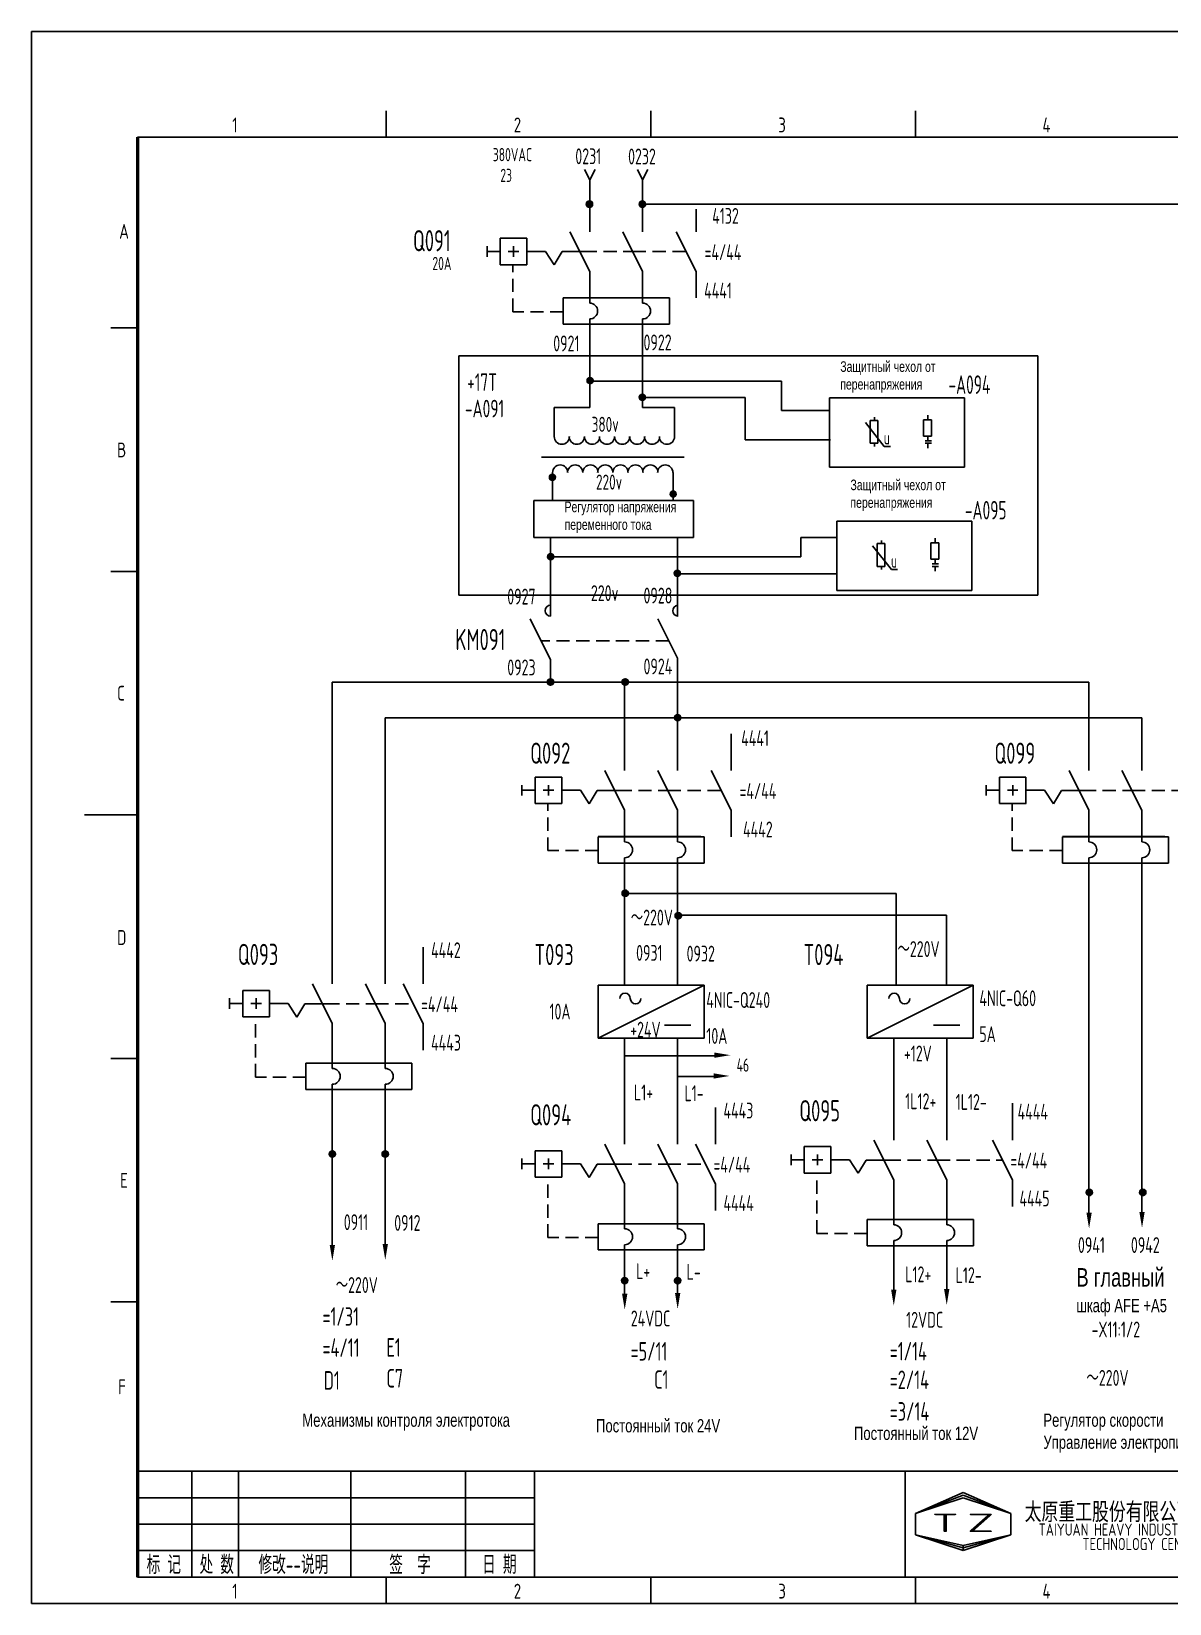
# Model space of a CAD drawing. Header units: millimetres. Extents: x 743 to 25007, y -5378 to 2245.
# Drawn here: x 5831.5 to 6046.5, y -697.1 to -400.1 of the extents above; entities that cross this region are included whole.
import ezdxf
from ezdxf.enums import TextEntityAlignment as Align

# ---------------------------------------------------------------- set-up
doc = ezdxf.new("R2010")
doc.units = ezdxf.units.MM
doc.header["$LTSCALE"] = 10
doc.header["$MEASUREMENT"] = 0
doc.linetypes.add('DASHED2', pattern=[0.375, 0.25, -0.125])
doc.linetypes.add('HIDDEN', pattern=[0.375, 0.25, -0.125])
for name, color, linetype in [('01', 7, 'Continuous'), ('CONTINUOUS', 7, 'Continuous'), ('DASHED', 7, 'HIDDEN')]:
    doc.layers.add(name, color=color, linetype=linetype)
doc.styles.add('ROMAN', font='ROMANC.shx', dxfattribs={"width": 0.7, "height": 0.7})
doc.styles.get("Standard").update_dxf_attribs({"font": 'isocp', "width": 0.707, "bigfont": 'intecad.shx'})

# ---------------------------------------------------------------- blocks, each defined once
blk = doc.blocks.new('POINT1')
h = blk.add_hatch()
h.set_pattern_fill('ANGLE', color=256, scale=0.01, style=0)
h.set_pattern_definition([(0, (0, 0), (0, 0.06985), [0.0508, -0.01905]), (90, (0, 0), (-0.06985, 4e-18), [0.0508, -0.01905])])
h.paths.add_polyline_path([(-0.6, 0, 1), (0.6, 0, 1)])
blk.add_circle((0, 0), 0.6)
blk = doc.blocks.new('ARROW2')
blk.add_line((5, 0), (0, 0))
at = {"color": 3}
blk.add_solid([(4.99, 0.51), (4.99, -0.49), (7.99, 0.01)], dxfattribs=at)

msp = doc.modelspace()

# ---------------------------------------------------------------- hatches: boundary and pattern name
at = {"layer": 'CONTINUOUS'}
h = msp.add_hatch(dxfattribs=at)
h.set_pattern_fill('ANGLE', color=256, scale=0.0095, style=0)
h.set_pattern_definition([(0, (5937.00813, -466.06364), (0, 0.0663575), [0.04826, -0.0180975]), (90, (5937.00813, -466.06364), (-0.0663575, 4e-18), [0.04826, -0.0180975])])
h.paths.add_polyline_path([(5936.44, -466.06, 1), (5937.58, -466.06, 1)])
h = msp.add_hatch(dxfattribs=at)
h.set_pattern_fill('ANGLE', color=256, scale=0.0095, style=0)
h.set_pattern_definition([(0, (5946.87021, -469.218273), (0, 0.0663575), [0.04826, -0.0180975]), (90, (5946.87021, -469.218273), (-0.0663575, 4e-18), [0.04826, -0.0180975])])
h.paths.add_polyline_path([(5946.3, -469.22, 1), (5947.44, -469.22, 1)])
h = msp.add_hatch(dxfattribs=at)
h.set_pattern_fill('ANGLE', color=256, scale=0.0095, style=0)
h.set_pattern_definition([(0, (5929.90035, -484.342097), (0, 0.0663575), [0.04826, -0.0180975]), (90, (5929.90035, -484.342097), (-0.0663575, 4e-18), [0.04826, -0.0180975])])
h.paths.add_polyline_path([(5929.33, -484.34, 1), (5930.47, -484.34, 1)])
h = msp.add_hatch(dxfattribs=at)
h.set_pattern_fill('ANGLE', color=256, scale=0.0095, style=0)
h.set_pattern_definition([(0, (5952.70168, -487.49756), (0, 0.0663575), [0.04826, -0.0180975]), (90, (5952.70168, -487.49756), (-0.0663575, 4e-18), [0.04826, -0.0180975])])
h.paths.add_polyline_path([(5952.13, -487.5, 1), (5953.27, -487.5, 1)])
h = msp.add_hatch(dxfattribs=at)
h.set_pattern_fill('ANGLE', color=256, scale=0.0095, style=0)
h.set_pattern_definition([(0, (5929.56271, -499.341524), (0, 0.0663575), [0.04826, -0.0180975]), (90, (5929.56271, -499.341524), (-0.0663575, 4e-18), [0.04826, -0.0180975])])
h.paths.add_polyline_path([(5928.99, -499.34, 1), (5930.13, -499.34, 1)])
h = msp.add_hatch(dxfattribs=at)
h.set_pattern_fill('ANGLE', color=256, scale=0.0095, style=0)
h.set_pattern_definition([(0, (5953.47894, -502.460714), (0, 0.0663575), [0.04826, -0.0180975]), (90, (5953.47894, -502.460714), (-0.0663575, 4e-18), [0.04826, -0.0180975])])
h.paths.add_polyline_path([(5952.91, -502.46, 1), (5954.05, -502.46, 1)])

# ---------------------------------------------------------------- linework, layer by layer
at = {"color": 1}
for p, q in [((5947.03, -432.77), (6064.07, -432.77)), ((5929.54, -503.78), (5929.54, -510.58)), ((5926.15, -523.01), (6031.22, -523.01)), ((5898.32, -529.78), (6041.22, -529.78))]:
    msp.add_line(p, q, dxfattribs=at)
at = {"color": 0, "linetype": 'HIDDEN'}
for p, q in [((5945.06, -441.7), (5955.17, -441.7)), ((5951.66, -543.5), (5961.77, -543.5)), ((5896.45, -583.79), (5903.61, -583.79)), ((5951.66, -614.09), (5958.82, -614.09)), ((6002.49, -613.32), (6014.91, -613.32))]:
    msp.add_line(p, q, dxfattribs=at)
for p, q in [((5946.94, -466.63), (5946.94, -471.14)), ((5929.54, -503.78), (5929.54, -495.71)), ((5953.54, -503.78), (5953.54, -495.71)), ((5943.21, -499.34), (5929.56, -499.34)), ((5929.54, -518.82), (5929.54, -523.01)), ((5926.15, -523.01), (5888.32, -523.01)), ((5943.54, -562.95), (5994.79, -562.95)), ((5994.79, -562.95), (5994.79, -580.31)), ((5953.54, -567.06), (6004.33, -567.06)), ((6004.33, -567.06), (6004.33, -580.31)), ((5951.04, -587.81), (5956.04, -587.81)), ((6001.86, -587.81), (6006.86, -587.81)), ((5960.69, -593.61), (5943.54, -593.61))]:
    msp.add_line(p, q)
at = {"color": 1, "linetype": 'HIDDEN'}
msp.add_line((6039.34, -543.5), (6049.45, -543.5), dxfattribs=at)
at = {"color": 0, "linetype": 'ByBlock'}
msp.add_line((5953.54, -597.52), (5960.69, -597.52), dxfattribs=at)
at = {"color": 1}
for centre, start, end in [((5929.55, -509.54), 90, 270), ((5953.68, -509.54), 97.9596, 262.5574)]:
    msp.add_arc(centre, 1.04, start, end, dxfattribs=at)
at = {"color": 3}
for points in [[(5960.49, -593.01), (5960.49, -594.01), (5963.49, -593.51)], [(5960.33, -596.94), (5960.33, -597.94), (5963.33, -597.44)], [(6031.76, -623.25), (6030.76, -623.25), (6031.26, -626.25)], [(6041.76, -623.11), (6040.76, -623.11), (6041.26, -626.11)]]:
    msp.add_solid(points, dxfattribs=at)
at = {"layer": 'CONTINUOUS', "color": 3}
for p, q in [((6251.5, -400.11), (5831.5, -400.11)), ((5831.5, -400.11), (5831.5, -697.11)), ((5831.5, -697.11), (6251.5, -697.11))]:
    msp.add_line(p, q, dxfattribs=at)
at = {"layer": 'CONTINUOUS', "linetype": 'Continuous'}
for p, q in [((5898.5, -420.11), (5898.5, -415.11)), ((5948.5, -420.11), (5948.5, -415.11)), ((5998.5, -420.11), (5998.5, -415.11)), ((5846.5, -456.11), (5851.5, -456.11)), ((5846.5, -502.11), (5851.5, -502.11)), ((5841.5, -548.11), (5851.5, -548.11)), ((5846.5, -594.11), (5851.5, -594.11)), ((5846.5, -640.11), (5851.5, -640.11)), ((5851.5, -672.11), (6246.5, -672.11)), ((5861.78, -692.11), (5861.78, -672.11)), ((5870.6, -692.11), (5870.6, -672.11)), ((5891.84, -672.11), (5891.84, -692.11)), ((5913.5, -672.11), (5913.5, -692.11)), ((5926.5, -692.11), (5926.5, -672.11)), ((5996.5, -692.11), (5996.5, -672.11)), ((5851.5, -677.11), (5926.5, -677.11)), ((6007.5, -676.11), (5998.5, -680.11)), ((6007.5, -676.61), (5998.5, -680.11)), ((5998.5, -680.11), (6007.5, -677.11)), ((6016.5, -680.11), (6007.5, -676.11)), ((6016.5, -680.11), (6007.5, -676.61)), ((6007.5, -677.11), (6016.5, -680.11)), ((5998.5, -680.11), (5998.5, -684.11)), ((6016.5, -684.11), (6016.5, -680.11)), ((5851.5, -682.11), (5926.5, -682.11)), ((5998.5, -684.11), (6007.5, -687.11)), ((6007.5, -686.11), (5998.5, -684.11)), ((5998.5, -684.11), (6007.5, -686.61)), ((6007.5, -686.61), (6016.5, -684.11)), ((6016.5, -684.11), (6007.5, -687.11)), ((6007.5, -686.11), (6016.5, -684.11)), ((5851.5, -687.11), (5926.5, -687.11)), ((6007.5, -687.11), (6007.5, -686.11)), ((6007.5, -687.11), (6007.5, -686.11)), ((5898.5, -697.11), (5898.5, -692.11)), ((5948.5, -697.11), (5948.5, -692.11)), ((5998.5, -697.11), (5998.5, -692.11))]:
    msp.add_line(p, q, dxfattribs=at)
at = {"layer": 'CONTINUOUS'}
for p, q in [((5851.5, -420.11), (6246.5, -420.11)), ((5935.94, -426.17), (5936.94, -428.17)), ((5937.94, -426.17), (5936.94, -428.17)), ((5945.94, -426.17), (5946.94, -428.17)), ((5947.94, -426.17), (5946.94, -428.17)), ((5936.94, -428.17), (5936.94, -437.95)), ((5946.94, -428.17), (5946.94, -437.95)), ((5957.04, -433.68), (5957.04, -437.95)), ((5922.55, -439.18), (5920.05, -439.18)), ((5920.05, -439.18), (5920.05, -444.18)), ((5922.55, -439.18), (5925.05, -439.18)), ((5925.05, -444.18), (5925.05, -439.18)), ((5936.94, -445.45), (5933.19, -437.95)), ((5946.94, -445.45), (5943.19, -437.95)), ((5957.04, -445.45), (5953.29, -437.95)), ((5917.55, -440.68), (5917.55, -442.68)), ((5920.05, -441.68), (5917.55, -441.68)), ((5922.55, -441.68), (5921.55, -441.68)), ((5922.55, -440.68), (5922.55, -442.68)), ((5922.55, -441.68), (5923.55, -441.68)), ((5925.05, -441.68), (5928.57, -441.68)), ((5928.57, -441.68), (5930.25, -444.22)), ((5930.25, -444.22), (5931.76, -441.7)), ((5931.76, -441.7), (5935.79, -441.7)), ((5925.07, -444.18), (5920.05, -444.18)), ((5936.94, -445.45), (5936.94, -450.45)), ((5946.94, -445.45), (5946.94, -450.45)), ((5957.04, -445.45), (5957.04, -450.45)), ((5931.94, -450.43), (5951.31, -450.43)), ((5951.98, -450.45), (5931.94, -450.45)), ((5931.94, -450.45), (5931.94, -455.43)), ((5936.94, -449.43), (5936.94, -451.43)), ((5946.94, -449.43), (5946.94, -451.43)), ((5951.98, -455.43), (5951.98, -450.45)), ((5931.94, -455.43), (5951.98, -455.43)), ((5936.94, -455.43), (5936.94, -454.43)), ((5936.94, -455.43), (5936.94, -466.63)), ((5946.94, -455.43), (5946.94, -454.43)), ((5946.94, -455.43), (5946.94, -466.63)), ((5936.94, -457.95), (5936.94, -466.63)), ((5946.94, -457.95), (5946.94, -466.63)), ((5912.21, -461.36), (6021.58, -461.36)), ((5912.21, -461.36), (5912.21, -506.63)), ((5936.94, -462.9), (5936.94, -471.14)), ((6021.58, -461.36), (6021.58, -506.63)), ((5936.94, -466.18), (5973.15, -466.18)), ((5973.15, -466.18), (5973.15, -471.72)), ((5936.94, -471.14), (5930.24, -471.14)), ((5930.24, -471.14), (5930.24, -476.66)), ((5946.74, -469.28), (5966.33, -469.28)), ((5946.94, -471.14), (5952.97, -471.14)), ((5952.97, -471.14), (5952.97, -476.66)), ((5966.33, -469.28), (5966.33, -477.23)), ((5973.15, -471.72), (5982.29, -471.72)), ((5982.25, -469.35), (5982.25, -482.45)), ((6007.74, -469.35), (5982.25, -469.35)), ((6007.74, -482.45), (6007.74, -469.35)), ((5989.04, -474), (5992.57, -478.49)), ((5989.9, -473.6), (5991.34, -473.6)), ((5989.9, -477.92), (5989.9, -473.6)), ((5990.7, -473.6), (5990.7, -472.99)), ((5991.34, -473.6), (5991.34, -477.92)), ((6000, -473.46), (6001.52, -473.46)), ((6000, -476.55), (6000, -473.46)), ((6000.82, -473.46), (6000.82, -472.6)), ((6001.52, -473.46), (6001.52, -476.55)), ((5966.33, -477.23), (5982.42, -477.23)), ((5991.34, -477.92), (5989.9, -477.92)), ((5990.7, -478.52), (5990.7, -477.91)), ((6001.52, -476.55), (6000, -476.55)), ((6000.27, -477.45), (6001.47, -477.45)), ((6000.27, -477.92), (6001.47, -477.92)), ((6000.83, -477.45), (6000.83, -476.53)), ((6000.83, -478.83), (6000.83, -477.9)), ((5927.85, -480.53), (5954.79, -480.53)), ((5992.57, -478.49), (5993.73, -478.49)), ((5929.91, -483.45), (5929.91, -484.91)), ((5952.71, -483.45), (5952.71, -488.74)), ((5982.25, -482.45), (6007.74, -482.45)), ((5929.91, -484.91), (5929.91, -488.74)), ((5926.39, -488.74), (5956.57, -488.74)), ((5926.39, -495.71), (5926.39, -488.74)), ((5956.57, -488.74), (5956.57, -495.71)), ((5983.59, -492.61), (5983.59, -505.71)), ((6009.09, -492.61), (5983.59, -492.61)), ((6009.09, -505.71), (6009.09, -492.61)), ((5956.57, -495.71), (5926.39, -495.71)), ((5976.84, -499.34), (5976.84, -495.73)), ((5976.84, -495.73), (5983.47, -495.73)), ((6002.17, -496.72), (6002.17, -495.86)), ((5990.38, -497.26), (5993.92, -501.75)), ((5991.24, -496.86), (5992.68, -496.86)), ((5991.24, -501.18), (5991.24, -496.86)), ((5992.05, -496.86), (5992.05, -496.25)), ((5992.68, -496.86), (5992.68, -501.18)), ((6001.35, -496.72), (6002.87, -496.72)), ((6001.35, -499.81), (6001.35, -496.72)), ((6002.87, -496.72), (6002.87, -499.81)), ((5943.21, -499.34), (5976.84, -499.34)), ((5992.68, -501.18), (5991.24, -501.18)), ((5992.05, -501.78), (5992.05, -501.17)), ((5993.92, -501.75), (5995.08, -501.75)), ((6002.87, -499.81), (6001.35, -499.81)), ((6001.62, -500.71), (6002.81, -500.71)), ((6001.62, -501.18), (6002.81, -501.18)), ((6002.18, -500.71), (6002.18, -499.79)), ((6002.18, -502.09), (6002.18, -501.16)), ((5952.95, -502.59), (5983.65, -502.59)), ((5961.99, -506.63), (5912.21, -506.63)), ((5961.99, -506.63), (6021.58, -506.63)), ((5983.59, -505.71), (6009.09, -505.71)), ((5953.54, -518.51), (5953.54, -529.75)), ((5888.32, -523.01), (5888.32, -580.04)), ((5943.54, -523.01), (5943.54, -539.75)), ((5898.32, -529.78), (5898.32, -580.04)), ((5953.54, -529.75), (5953.54, -539.75)), ((5963.64, -532.78), (5963.64, -539.75)), ((5943.54, -547.25), (5939.79, -539.75)), ((5953.54, -547.25), (5949.79, -539.75)), ((5963.64, -547.25), (5959.89, -539.75)), ((5924.15, -542.47), (5924.15, -544.47)), ((5924.15, -543.47), (5924.15, -542.47)), ((5926.65, -543.47), (5924.15, -543.47)), ((5926.65, -540.97), (5926.65, -545.97)), ((5929.15, -540.97), (5926.65, -540.97)), ((5929.15, -543.47), (5928.15, -543.47)), ((5929.15, -540.97), (5931.65, -540.97)), ((5929.15, -542.47), (5929.15, -544.47)), ((5929.15, -543.47), (5930.15, -543.47)), ((5931.65, -545.97), (5931.65, -540.97)), ((5931.65, -543.47), (5935.17, -543.47)), ((5935.17, -543.47), (5936.85, -546.01)), ((5936.85, -546.01), (5938.36, -543.5)), ((5938.36, -543.5), (5942.39, -543.5)), ((5931.67, -545.97), (5926.65, -545.97)), ((5943.54, -547.25), (5943.54, -552.25)), ((5953.54, -547.25), (5953.54, -552.25)), ((5963.64, -547.25), (5963.64, -552.25)), ((5938.54, -552.22), (5957.91, -552.22)), ((5938.54, -552.25), (5938.54, -557.22)), ((5958.58, -552.25), (5938.54, -552.25)), ((5943.54, -551.22), (5943.54, -553.22)), ((5953.54, -551.22), (5953.54, -553.22)), ((5958.58, -557.22), (5958.58, -552.25)), ((5938.54, -557.22), (5958.58, -557.22)), ((5943.54, -557.22), (5943.54, -556.22)), ((5943.54, -557.22), (5943.54, -577.81)), ((5953.54, -557.22), (5953.54, -556.22)), ((5953.54, -557.22), (5953.54, -577.81)), ((5943.54, -559.75), (5943.54, -580.31)), ((5953.54, -559.75), (5953.54, -580.31)), ((5905.47, -573.08), (5905.47, -580.04)), ((5873.93, -581.26), (5871.43, -581.26)), ((5871.43, -581.26), (5871.43, -586.26)), ((5873.93, -581.26), (5876.43, -581.26)), ((5876.43, -586.26), (5876.43, -581.26)), ((5888.32, -587.54), (5884.57, -580.04)), ((5905.47, -587.54), (5901.72, -580.04)), ((5938.54, -590.31), (5938.54, -580.31)), ((5938.54, -590.31), (5958.54, -580.31)), ((5938.54, -580.31), (5958.54, -580.31)), ((5958.54, -580.31), (5958.54, -590.31)), ((5989.36, -580.31), (6009.36, -580.31)), ((5989.36, -590.31), (6009.36, -580.31)), ((5989.36, -590.31), (5989.36, -580.31)), ((6009.36, -580.31), (6009.36, -590.31)), ((5868.93, -583.76), (5868.93, -582.76)), ((5868.93, -582.76), (5868.93, -584.76)), ((5871.43, -583.76), (5868.93, -583.76)), ((5873.93, -583.76), (5872.93, -583.76)), ((5873.93, -582.76), (5873.93, -584.76)), ((5873.93, -583.76), (5874.93, -583.76)), ((5876.43, -583.76), (5879.96, -583.76)), ((5879.96, -583.76), (5881.64, -586.31)), ((5881.64, -586.31), (5883.15, -583.79)), ((5883.15, -583.79), (5887.17, -583.79)), ((5876.46, -586.26), (5871.43, -586.26)), ((5888.32, -587.54), (5888.32, -595.04)), ((5898.32, -587.54), (5898.32, -595.04)), ((5905.47, -587.54), (5905.47, -592.54)), ((5958.54, -590.31), (5938.54, -590.31)), ((5943.54, -590.31), (5943.54, -610.34)), ((5953.54, -590.31), (5953.54, -610.34)), ((6009.36, -590.31), (5989.36, -590.31)), ((5994.36, -590.31), (5994.36, -609.57)), ((6004.36, -590.31), (6004.36, -609.57)), ((5903.37, -595.04), (5883.32, -595.04)), ((5883.32, -595.04), (5883.32, -600.01)), ((5888.32, -594.01), (5888.32, -596.01)), ((5898.32, -594.01), (5898.32, -596.01)), ((5903.37, -600.01), (5903.37, -595.04)), ((5888.32, -600.01), (5888.32, -599.01)), ((5898.32, -600.01), (5898.32, -599.01)), ((5883.32, -600.01), (5903.37, -600.01)), ((5888.32, -600.01), (5888.32, -624.36)), ((5898.32, -600.01), (5898.32, -624.21)), ((6016.77, -602.6), (6016.77, -609.57)), ((5960.69, -603.37), (5960.69, -610.34)), ((5926.65, -611.56), (5926.65, -616.56)), ((5929.15, -611.56), (5926.65, -611.56)), ((5929.15, -611.56), (5931.65, -611.56)), ((5931.65, -616.56), (5931.65, -611.56)), ((5943.54, -617.84), (5939.79, -610.34)), ((5960.69, -617.84), (5956.94, -610.34)), ((5979.97, -610.79), (5977.47, -610.79)), ((5977.47, -610.79), (5977.47, -615.79)), ((5979.97, -610.79), (5982.47, -610.79)), ((5982.47, -615.79), (5982.47, -610.79)), ((5994.36, -617.07), (5990.61, -609.57)), ((6016.77, -617.07), (6013.02, -609.57)), ((5924.15, -613.06), (5924.15, -615.06)), ((5924.15, -614.06), (5924.15, -613.06)), ((5926.65, -614.06), (5924.15, -614.06)), ((5929.15, -614.06), (5928.15, -614.06)), ((5929.15, -613.06), (5929.15, -615.06)), ((5929.15, -614.06), (5930.15, -614.06)), ((5931.65, -614.06), (5935.17, -614.06)), ((5935.17, -614.06), (5936.85, -616.6)), ((5936.85, -616.6), (5938.36, -614.09)), ((5938.36, -614.09), (5942.39, -614.09)), ((5974.97, -613.29), (5974.97, -612.29)), ((5974.97, -612.29), (5974.97, -614.29)), ((5977.47, -613.29), (5974.97, -613.29)), ((5979.97, -613.29), (5978.97, -613.29)), ((5979.97, -612.29), (5979.97, -614.29)), ((5979.97, -613.29), (5980.97, -613.29)), ((5982.47, -613.29), (5986, -613.29)), ((5986, -613.29), (5987.67, -615.83)), ((5987.67, -615.83), (5989.18, -613.32)), ((5989.18, -613.32), (5993.21, -613.32)), ((5931.67, -616.56), (5926.65, -616.56)), ((5982.5, -615.79), (5977.47, -615.79)), ((5994.36, -617.07), (5994.36, -624.57)), ((6004.36, -617.07), (6004.36, -624.57)), ((6016.77, -617.07), (6016.77, -622.07)), ((5943.54, -617.84), (5943.54, -625.34)), ((5953.54, -617.84), (5953.54, -625.34)), ((5960.69, -617.84), (5960.69, -622.84)), ((5994.36, -623.54), (5994.36, -625.54)), ((6004.36, -623.54), (6004.36, -625.54)), ((5938.54, -625.34), (5938.54, -630.31)), ((5958.58, -625.34), (5938.54, -625.34)), ((5943.54, -624.31), (5943.54, -626.31)), ((5953.54, -624.31), (5953.54, -626.31)), ((5958.58, -630.31), (5958.58, -625.34)), ((6009.41, -624.57), (5989.36, -624.57)), ((5989.36, -624.57), (5989.36, -629.54)), ((6009.41, -629.54), (6009.41, -624.57)), ((5943.54, -630.31), (5943.54, -629.31)), ((5953.54, -630.31), (5953.54, -629.31)), ((5989.36, -629.54), (6009.41, -629.54)), ((5994.36, -629.54), (5994.36, -628.54)), ((5994.36, -629.54), (5994.36, -632.84)), ((6004.36, -629.54), (6004.36, -628.54)), ((6004.36, -629.54), (6004.36, -632.7)), ((5938.54, -630.31), (5958.58, -630.31)), ((5943.54, -630.31), (5943.54, -633.6)), ((5953.54, -630.31), (5953.54, -633.46)), ((5851.5, -692.11), (6246.5, -692.11))]:
    msp.add_line(p, q, dxfattribs=at)
at = {"layer": 'CONTINUOUS', "lineweight": 50}
msp.add_line((5851.5, -420.11), (5851.5, -692.11), dxfattribs=at)
at = {"layer": 'CONTINUOUS', "color": 1}
for p, q in [((5953.54, -503.78), (5953.54, -510.61)), ((5929.54, -518.82), (5925.68, -511.09)), ((5953.54, -518.51), (5949.83, -511.09)), ((6031.22, -523.01), (6031.22, -539.75)), ((6041.22, -529.75), (6041.22, -539.75)), ((6031.22, -547.25), (6027.47, -539.75)), ((6041.22, -547.25), (6037.47, -539.75)), ((6011.83, -543.47), (6011.83, -542.47)), ((6011.83, -542.47), (6011.83, -544.47)), ((6014.33, -543.47), (6011.83, -543.47)), ((6016.83, -540.97), (6014.33, -540.97)), ((6014.33, -540.97), (6014.33, -545.97)), ((6016.83, -543.47), (6015.83, -543.47)), ((6016.83, -540.97), (6019.33, -540.97)), ((6016.83, -542.47), (6016.83, -544.47)), ((6016.83, -543.47), (6017.83, -543.47)), ((6019.33, -545.97), (6019.33, -540.97)), ((6019.33, -543.47), (6022.85, -543.47)), ((6022.85, -543.47), (6024.53, -546.01)), ((6024.53, -546.01), (6026.04, -543.5)), ((6026.04, -543.5), (6030.07, -543.5)), ((6019.35, -545.97), (6014.33, -545.97)), ((6031.22, -547.25), (6031.22, -552.25)), ((6041.22, -547.25), (6041.22, -552.25)), ((6026.22, -552.22), (6045.59, -552.22)), ((6046.26, -552.25), (6026.22, -552.25)), ((6026.22, -552.25), (6026.22, -557.22)), ((6031.22, -551.22), (6031.22, -553.22)), ((6041.22, -551.22), (6041.22, -553.22)), ((6046.26, -557.22), (6046.26, -552.25)), ((6026.22, -557.22), (6046.26, -557.22)), ((6031.22, -557.22), (6031.22, -556.22)), ((6031.22, -557.22), (6031.22, -623.38)), ((6041.22, -557.22), (6041.22, -556.22)), ((6041.22, -557.22), (6041.22, -623.38))]:
    msp.add_line(p, q, dxfattribs=at)
at = {"layer": 'CONTINUOUS', "color": 7}
for p, q in [((5898.32, -587.54), (5894.57, -580.04)), ((5953.54, -617.84), (5949.79, -610.34)), ((6004.36, -617.07), (6000.61, -609.57))]:
    msp.add_line(p, q, dxfattribs=at)
at = {"layer": 'CONTINUOUS'}
for centre in [(5937.01, -466.06), (5946.87, -469.22), (5929.9, -484.34), (5952.7, -487.5), (5929.56, -499.34), (5953.48, -502.46)]:
    msp.add_circle(centre, 0.57, dxfattribs=at)
for centre, radius, start, end in [((5936.94, -452.93), 1.5, 270, 90), ((5946.94, -452.93), 1.5, 270, 90), ((5931.68, -476.66), 1.44, 180, 0), ((5934.49, -476.66), 1.44, 180, 0), ((5937.38, -476.66), 1.44, 180, 0), ((5940.2, -476.66), 1.44, 180, 0), ((5943.08, -476.66), 1.44, 180, 0), ((5945.89, -476.66), 1.44, 180, 0), ((5948.71, -476.66), 1.44, 180, 0), ((5951.53, -476.66), 1.44, 180, 0), ((5931.36, -483.45), 1.44, 0, 180), ((5934.18, -483.45), 1.44, 0, 180), ((5937.07, -483.44), 1.44, 0, 180), ((5939.88, -483.44), 1.44, 0, 180), ((5942.76, -483.44), 1.44, 0, 180), ((5945.58, -483.44), 1.44, 0, 180), ((5948.39, -483.44), 1.44, 0, 180), ((5951.21, -483.44), 1.44, 0, 180), ((5943.54, -554.72), 1.5, 270, 90), ((5953.54, -554.72), 1.5, 270, 90), ((5943.61, -582.81), 1, 0, 180), ((5994.43, -582.81), 1, 0, 180), ((5945.61, -582.81), 1, 180, 0), ((5996.43, -582.81), 1, 180, 0), ((5888.32, -597.51), 1.5, 270, 90), ((5898.32, -597.51), 1.5, 270, 90), ((5943.54, -627.81), 1.5, 270, 90), ((5953.54, -627.81), 1.5, 270, 90), ((5994.36, -627.04), 1.5, 270, 90), ((6004.36, -627.04), 1.5, 270, 90)]:
    msp.add_arc(centre, radius, start, end, dxfattribs=at)
at = {"layer": 'CONTINUOUS', "color": 1}
for centre in [(6031.22, -554.72), (6041.22, -554.72)]:
    msp.add_arc(centre, 1.5, 270, 90, dxfattribs=at)
at = {"layer": 'DASHED', "color": 255}
for p, q in [((5935.79, -441.7), (5945.06, -441.7)), ((5922.43, -453.08), (5922.43, -444.18)), ((5931.99, -453.08), (5922.43, -453.08)), ((5942.39, -543.5), (5951.66, -543.5)), ((5929.03, -554.87), (5929.03, -545.97)), ((5938.59, -554.87), (5929.03, -554.87)), ((5887.17, -583.79), (5896.45, -583.79)), ((5873.81, -597.67), (5873.81, -586.26)), ((5883.37, -597.67), (5873.81, -597.67)), ((5942.39, -614.09), (5951.66, -614.09)), ((5993.21, -613.32), (6002.49, -613.32)), ((5929.03, -627.96), (5929.03, -616.56)), ((5979.85, -627.2), (5979.85, -615.79)), ((5938.59, -627.96), (5929.03, -627.96)), ((5989.41, -627.2), (5979.85, -627.2))]:
    msp.add_line(p, q, dxfattribs=at)
at = {"layer": 'DASHED', "color": 1}
for p, q in [((5951.9, -515.22), (5927.74, -515.22)), ((6030.07, -543.5), (6039.34, -543.5)), ((6016.7, -554.87), (6016.7, -545.97)), ((6026.27, -554.87), (6016.7, -554.87))]:
    msp.add_line(p, q, dxfattribs=at)

# ---------------------------------------------------------------- block references
at = {"layer": '01', "linetype": 'DASHED2'}
for p in [(5936.89, -432.74), (5946.89, -432.74), (5929.54, -523.01), (5943.65, -523.01), (5953.54, -529.75), (5943.65, -562.92), (5953.66, -567.16), (5888.32, -612.19), (5898.32, -612.19), (6031.3, -619.43), (6041.4, -619.43), (5943.54, -636.1), (5953.54, -636.1)]:
    msp.add_blockref('POINT1', p, dxfattribs=at)
at = {"layer": 'CONTINUOUS', "color": 7, "rotation": 270}
for p in [(5888.32, -624.36), (5898.32, -624.21), (5943.54, -633.6), (5953.54, -633.46), (5994.36, -632.84), (6004.36, -632.7)]:
    msp.add_blockref('ARROW2', p, dxfattribs=at)

# ---------------------------------------------------------------- texts
at = {"width": 0.707}
for s, height, p in [('20A', 2.5, (5907.23, -445.19)), ('46', 2.5, (5964.7, -596.63)), ('～220V', 3, (5888.97, -638.43)), ('24VDC', 3, (5944.7, -644.75)), ('12VDC', 3, (5996.7, -645))]:
    msp.add_text(s, height=height, dxfattribs=at).set_placement(p)
at = {"color": 1, "width": 0.707}
for p in [(5944.7, -569.01), (5995.07, -574.96), (6030.76, -655.97)]:
    msp.add_text('～220V', height=3, dxfattribs=at).set_placement(p)
at = {"attachment_point": 1}
for s, insert, char_height, width in [('{\\fArial|b0|i0|c204|p34;Защитный чехол от перенапряжения}', (5984.27, -462.42), 2, 24.6647), ('{\\fArial|b0|i0|c204|p34;Защитный чехол от перенапряжения}', (5986.19, -484.77), 2, 24.6647), ('{\\fArial|b0|i0|c204|p34;Регулятор напряжения переменного тока}', (5932.19, -488.93), 2, 24.6647), ('{\\fArial|b0|i0|c204|p34;\\C1;В главный \\H0.71429x;шкаф AFE\\fArial|b0|i0|c0|p34; +A5}', (6028.87, -633.73), 3.5, 17.8288), ('{\\fArial|b0|i0|c204|p34;Механизмы контроля электротока}', (5882.66, -661.21), 2.5, 37.0622), ('{\\fArial|b0|i0|c204|p34;Постоянный ток 24V}', (5938.13, -662.27), 2.5, 37.0622), ('{\\fArial|b0|i0|c204|p34;\\C1;Регулятор скорости\\fArial|b0|i0|c0|p34; \\P\\fArial|b0|i0|c204|p34;Управление электропитанием}', (6022.63, -661.21), 2.5, 37.0622), ('{\\fArial|b0|i0|c204|p34;Постоянный ток 12V}', (5986.85, -663.7), 2.5, 37.0622)]:
    msp.add_mtext(s, dxfattribs=dict(at, insert=insert, char_height=char_height, width=width))
at = {"layer": '01', "linetype": 'HIDDEN', "width": 0.707}
for s, p in [('0231', (5934.22, -425.19)), ('0232', (5944.19, -425.23)), ('4132', (5960.08, -436.45)), ('=4/44', (5958.63, -443.31)), ('4441', (5958.55, -450.57)), ('0922', (5947.1, -460.36)), ('0921', (5930.05, -460.55)), ('0923', (5921.37, -521.76)), ('0924', (5947.1, -521.57)), ('4441', (5965.55, -535.13)), ('=4/44', (5965.23, -545.11)), ('4442', (5965.9, -552.36)), ('4442', (5906.98, -575.18)), ('0931', (5945.7, -575.68)), ('0932', (5955.24, -575.82)), ('=4/44', (5905.09, -585.4)), ('+24V', (5944.59, -590.19)), ('4443', (5906.98, -592.66)), ('+12V', (5996.28, -594.69)), ('L1+', (5945.3, -602.05)), ('L1-', (5954.83, -602.2)), ('4443', (5962.2, -605.48)), ('1L12+', (5996.53, -603.71)), ('1L12-', (6006.06, -603.85)), ('4444', (6017.76, -605.69)), ('=4/44', (5960.31, -615.7)), ('=4/44', (6016.39, -614.93)), ('4444', (5962.2, -622.95)), ('4445', (6018.11, -622.08)), ('0911', (5890.49, -626.56)), ('0912', (5900.02, -626.7)), ('L+', (5945.7, -635.81)), ('L-', (5955.24, -635.95)), ('L12+', (5996.53, -636.41)), ('L12-', (6006.06, -636.56))]:
    msp.add_text(s, height=3, dxfattribs=at).set_placement(p)
at = {"layer": '01', "color": 1, "linetype": 'HIDDEN', "width": 0.707}
for s, p in [('220v', (5937.16, -507.72)), ('0927', (5921.37, -508.37)), ('0928', (5947.1, -508.18)), ('4NIC-Q240', (5958.96, -584.59)), ('4NIC-Q60', (6010.54, -584.26)), ('10A', (5929.34, -586.77)), ('5A', (6010.54, -591.04)), ('10A', (5958.96, -591.38)), ('0941', (6029.16, -630.88)), ('0942', (6039.16, -630.88)), (' -X11:1/2', (6030.51, -646.83))]:
    msp.add_text(s, height=3, dxfattribs=at).set_placement(p)
at = {"layer": '01', "width": 0.707}
for s, p in [('=1/31', (5886.47, -644.63)), ('=4/11', (5886.47, -650.51)), ('E1', (5898.54, -650.47)), ('=5/11', (5944.66, -651.21)), ('=1/14', (5993.61, -651.2)), ('D1', (5886.7, -656.7)), ('C7', (5898.54, -656.3)), ('C1', (5949.1, -656.54)), ('=2/14', (5993.61, -656.58)), ('=3/14', (5993.61, -662.56))]:
    msp.add_text(s, height=3.5, dxfattribs=at).set_placement(p)
at = {"layer": 'CONTINUOUS', "linetype": 'Continuous', "style": 'ROMAN'}
for s, height, width, p in [('1', 2.8, 0.7, (5869.43, -419.17)), ('2', 2.8, 0.7, (5922.59, -419.17)), ('3', 2.8, 0.7, (5972.56, -419.17)), ('4', 2.8, 0.7, (6022.45, -419.17)), ('A', 2.8, 0.7, (5848.07, -439.26)), ('B', 2.8, 0.7, (5847.67, -480.57)), ('C', 2.8, 0.7, (5847.67, -526.52)), ('D', 2.8, 0.7, (5847.67, -572.68)), ('E', 2.8, 0.7, (5848.23, -618.57)), ('F', 2.8, 0.7, (5847.88, -657.57)), ('T', 3.5, 1.8, (6001.5, -683.61)), ('Z', 3.5, 1.8, (6008.2, -683.61)), ('1', 2.8, 0.7, (5869.43, -696.17)), ('2', 2.8, 0.7, (5922.59, -696.17)), ('3', 2.8, 0.7, (5972.56, -696.17)), ('4', 2.8, 0.7, (6022.45, -696.17))]:
    msp.add_text(s, height=height, dxfattribs=dict(at, width=width)).set_placement(p)
at = {"layer": 'CONTINUOUS', "color": 7, "width": 0.707}
for s, p in [('380VAC', (5918.64, -424.63)), ('23', (5920.06, -428.55))]:
    msp.add_text(s, height=2.5, dxfattribs=at).set_placement(p)
at = {"layer": 'CONTINUOUS'}
for s, height, width, p in [('Q091', 4, 0.707, (5903.57, -441.64)), ('+17T', 3.325, 0.707, (5913.79, -468.03)), ('-A094', 3.5, 0.67, (6004.7, -468.58)), ('-A091', 3.325, 0.707, (5913.38, -473.01)), ('380v', 2.85, 0.707, (5937.31, -475.76)), ('u', 2.52, 0.67, (5992.51, -478.12)), ('220v', 2.85, 0.707, (5938.13, -486.67)), ('-A095', 3.5, 0.67, (6007.81, -492.3)), ('u', 2.52, 0.67, (5993.86, -501.38)), ('Q092', 4, 0.707, (5925.71, -538.46)), ('Q093', 4, 0.707, (5870.5, -576.47)), ('T093', 4, 0.707, (5926.52, -576.5)), ('T094', 4, 0.707, (5977.34, -576.5)), ('Q094', 4, 0.707, (5925.71, -606.77)), ('Q095', 4, 0.707, (5976.53, -606))]:
    msp.add_text(s, height=height, dxfattribs=dict(at, width=width)).set_placement(p)
at = {"layer": 'CONTINUOUS', "color": 1, "width": 0.707}
for s, p in [('KM091', (5911.56, -516.99)), ('Q099', (6013.39, -538.46))]:
    msp.add_text(s, height=4, dxfattribs=at).set_placement(p)
at = {"layer": 'CONTINUOUS', "width": 0.67}
for s, p in [('标 记', (5856.5, -689.61)), ('处 数', (5866.5, -689.61)), ('修改--说明', (5880.97, -689.61)), ('签  字', (5903, -689.61)), ('日 期', (5919.87, -689.61))]:
    msp.add_text(s, height=3.5, dxfattribs=at).set_placement(p, align=Align.MIDDLE)
at = {"layer": 'CONTINUOUS', "insert": (6041.36, -682.54), "char_height": 3.3, "width": 50, "attachment_point": 5, "line_spacing_factor": 0.7125}
msp.add_mtext('{\\f宋体|b0|i0|c134|p2;太原重工股份有限公司技术中心\\P\\Fromans.shx;\\H0.6969x;TAIYUAN HEAVY INDUSTRY CO., LTD\\PTECHNOLOGY CENTER}', dxfattribs=at)

doc.saveas('drawing.dxf')
